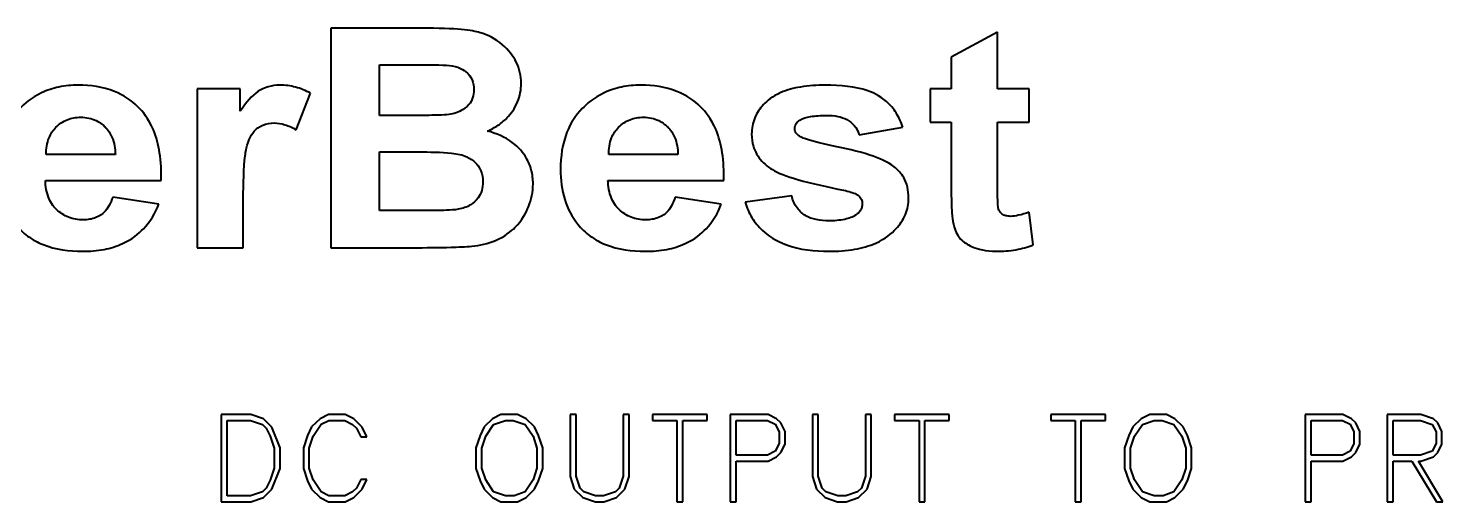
# Model space of a CAD drawing. Header units: millimetres. Extents: x 0 to 4205, y 0 to 2970.
# Drawn here: x 3446.36 to 3491.41, y 1787.63 to 1802.73 of the extents above; entities that cross this region are included whole.
import ezdxf

# ---------------------------------------------------------------- set-up
doc = ezdxf.new("R2010")
doc.units = ezdxf.units.MM
doc.header["$LTSCALE"] = 5
doc.layers.add('가시적인 것(ISO)', color=3, linetype='Continuous', lineweight=40)

msp = doc.modelspace()

# ---------------------------------------------------------------- linework, layer by layer
at = {"layer": '가시적인 것(ISO)'}
for p, q in [((3459.071, 1802.731), (3455.998, 1802.731)), ((3455.998, 1802.731), (3455.998, 1795.731)), ((3477.232, 1802.603), (3475.76, 1801.814)), ((3477.232, 1800.805), (3477.232, 1802.603)), ((3475.76, 1801.814), (3475.76, 1800.805)), ((3457.55, 1801.568), (3458.441, 1801.568)), ((3457.55, 1799.952), (3457.55, 1801.568)), ((3453.106, 1800.805), (3451.735, 1800.805)), ((3451.735, 1800.805), (3451.735, 1795.731)), ((3453.106, 1800.085), (3453.106, 1800.805)), ((3454.893, 1799.493), (3455.347, 1800.661)), ((3475.76, 1800.805), (3475.082, 1800.805)), ((3475.082, 1800.805), (3475.082, 1799.738)), ((3478.241, 1800.805), (3477.232, 1800.805)), ((3478.241, 1799.738), (3478.241, 1800.805)), ((3458.569, 1799.952), (3457.55, 1799.952)), ((3472.82, 1799.338), (3474.213, 1799.573)), ((3475.082, 1799.738), (3475.76, 1799.738)), ((3475.76, 1799.738), (3475.76, 1797.524)), ((3477.232, 1799.738), (3478.241, 1799.738)), ((3477.232, 1797.695), (3477.232, 1799.738)), ((3449.131, 1798.703), (3446.928, 1798.703)), ((3457.55, 1798.788), (3458.804, 1798.788)), ((3457.55, 1796.916), (3457.55, 1798.788)), ((3467.053, 1798.703), (3464.849, 1798.703)), ((3446.901, 1797.881), (3450.593, 1797.881)), ((3464.822, 1797.881), (3468.514, 1797.881)), ((3450.513, 1797.124), (3449.046, 1797.348)), ((3453.207, 1795.731), (3453.207, 1797.295)), ((3468.434, 1797.124), (3466.967, 1797.348)), ((3470.675, 1797.385), (3469.197, 1797.183)), ((3458.991, 1796.916), (3457.55, 1796.916)), ((3478.364, 1795.822), (3478.241, 1796.862)), ((3451.735, 1795.731), (3453.207, 1795.731)), ((3455.998, 1795.731), (3458.612, 1795.731)), ((3453.446, 1790.416), (3452.503, 1790.416)), ((3452.503, 1790.416), (3452.503, 1787.633)), ((3452.692, 1787.822), (3452.692, 1790.227)), ((3452.692, 1790.227), (3453.438, 1790.227)), ((3453.438, 1790.227), (3453.816, 1790.1)), ((3453.847, 1790.281), (3453.446, 1790.416)), ((3453.816, 1790.1), (3453.935, 1789.979)), ((3454.119, 1790.012), (3453.847, 1790.281)), ((3455.651, 1790.281), (3455.384, 1790.017)), ((3455.436, 1789.722), (3455.687, 1790.105)), ((3455.92, 1790.416), (3455.651, 1790.281)), ((3455.687, 1790.105), (3455.936, 1790.227)), ((3456.453, 1790.416), (3455.92, 1790.416)), ((3455.936, 1790.227), (3456.441, 1790.227)), ((3456.441, 1790.227), (3456.686, 1790.1)), ((3456.725, 1790.281), (3456.453, 1790.416)), ((3456.686, 1790.1), (3456.811, 1789.979)), ((3456.992, 1790.015), (3456.725, 1790.281)), ((3461.144, 1790.281), (3460.875, 1790.017)), ((3460.929, 1789.722), (3461.18, 1790.1)), ((3461.413, 1790.416), (3461.144, 1790.281)), ((3461.18, 1790.1), (3461.555, 1790.227)), ((3461.946, 1790.416), (3461.413, 1790.416)), ((3461.555, 1790.227), (3461.806, 1790.227)), ((3461.806, 1790.227), (3462.182, 1790.1)), ((3462.218, 1790.281), (3461.946, 1790.416)), ((3462.182, 1790.1), (3462.435, 1789.722)), ((3462.485, 1790.017), (3462.218, 1790.281)), ((3463.807, 1790.416), (3463.618, 1790.416)), ((3463.618, 1790.416), (3463.618, 1788.436)), ((3463.807, 1788.446), (3463.807, 1790.416)), ((3465.495, 1790.416), (3465.306, 1790.416)), ((3465.306, 1790.416), (3465.306, 1788.446)), ((3465.495, 1788.436), (3465.495, 1790.416)), ((3467.98, 1790.416), (3466.238, 1790.416)), ((3466.238, 1790.416), (3466.238, 1790.227)), ((3466.238, 1790.227), (3467.014, 1790.227)), ((3467.014, 1790.227), (3467.014, 1787.633)), ((3467.203, 1787.633), (3467.203, 1790.227)), ((3467.203, 1790.227), (3467.98, 1790.227)), ((3467.98, 1790.227), (3467.98, 1790.416)), ((3469.924, 1790.416), (3468.72, 1790.416)), ((3468.72, 1790.416), (3468.72, 1787.633)), ((3468.909, 1790.227), (3469.908, 1790.227)), ((3468.909, 1789.119), (3468.909, 1790.227)), ((3469.908, 1790.227), (3470.154, 1790.105)), ((3470.196, 1790.281), (3469.924, 1790.416)), ((3470.154, 1790.105), (3470.276, 1789.86)), ((3470.333, 1790.147), (3470.196, 1790.281)), ((3470.465, 1789.875), (3470.333, 1790.147)), ((3471.524, 1790.416), (3471.335, 1790.416)), ((3471.335, 1790.416), (3471.335, 1788.436)), ((3471.524, 1788.446), (3471.524, 1790.416)), ((3473.211, 1790.416), (3473.022, 1790.416)), ((3473.022, 1790.416), (3473.022, 1788.446)), ((3473.211, 1788.436), (3473.211, 1790.416)), ((3475.696, 1790.416), (3473.954, 1790.416)), ((3473.954, 1790.416), (3473.954, 1790.227)), ((3473.954, 1790.227), (3474.731, 1790.227)), ((3474.731, 1790.227), (3474.731, 1787.633)), ((3474.92, 1787.633), (3474.92, 1790.227)), ((3474.92, 1790.227), (3475.696, 1790.227)), ((3475.696, 1790.227), (3475.696, 1790.416)), ((3478.927, 1790.416), (3478.927, 1790.227)), ((3480.669, 1790.416), (3478.927, 1790.416)), ((3478.927, 1790.227), (3479.703, 1790.227)), ((3479.703, 1790.227), (3479.703, 1787.633)), ((3479.892, 1787.633), (3479.892, 1790.227)), ((3479.892, 1790.227), (3480.669, 1790.227)), ((3480.669, 1790.227), (3480.669, 1790.416)), ((3481.81, 1790.281), (3481.541, 1790.017)), ((3481.595, 1789.722), (3481.846, 1790.1)), ((3482.079, 1790.416), (3481.81, 1790.281)), ((3481.846, 1790.1), (3482.222, 1790.227)), ((3482.613, 1790.416), (3482.079, 1790.416)), ((3482.222, 1790.227), (3482.473, 1790.227)), ((3482.473, 1790.227), (3482.848, 1790.1)), ((3482.884, 1790.281), (3482.613, 1790.416)), ((3482.848, 1790.1), (3483.102, 1789.722)), ((3483.151, 1790.017), (3482.884, 1790.281)), ((3488.235, 1790.416), (3487.031, 1790.416)), ((3487.031, 1790.416), (3487.031, 1787.633)), ((3487.22, 1789.119), (3487.22, 1790.227)), ((3487.22, 1790.227), (3488.219, 1790.227)), ((3488.219, 1790.227), (3488.465, 1790.105)), ((3488.507, 1790.281), (3488.235, 1790.416)), ((3488.465, 1790.105), (3488.587, 1789.86)), ((3488.644, 1790.147), (3488.507, 1790.281)), ((3488.776, 1789.875), (3488.644, 1790.147)), ((3490.717, 1790.416), (3489.646, 1790.416)), ((3489.646, 1790.416), (3489.646, 1787.633)), ((3489.835, 1789.119), (3489.835, 1790.227)), ((3489.835, 1790.227), (3490.707, 1790.227)), ((3490.707, 1790.227), (3491.08, 1790.1)), ((3491.116, 1790.281), (3490.717, 1790.416)), ((3491.08, 1790.1), (3491.201, 1789.86)), ((3491.258, 1790.147), (3491.116, 1790.281)), ((3491.39, 1789.875), (3491.258, 1790.147)), ((3453.935, 1789.979), (3454.064, 1789.727)), ((3454.064, 1789.727), (3454.191, 1789.344)), ((3454.38, 1789.355), (3454.119, 1790.012)), ((3455.255, 1789.748), (3455.12, 1789.352)), ((3455.384, 1790.017), (3455.255, 1789.748)), ((3455.309, 1789.344), (3455.436, 1789.722)), ((3456.811, 1789.979), (3456.948, 1789.707)), ((3456.948, 1789.707), (3457.145, 1789.707)), ((3457.145, 1789.707), (3456.992, 1790.015)), ((3460.748, 1789.748), (3460.613, 1789.352)), ((3460.875, 1790.017), (3460.748, 1789.748)), ((3460.802, 1789.344), (3460.929, 1789.722)), ((3462.435, 1789.722), (3462.56, 1789.344)), ((3462.614, 1789.748), (3462.485, 1790.017)), ((3462.749, 1789.352), (3462.614, 1789.748)), ((3470.276, 1789.86), (3470.276, 1789.487)), ((3470.465, 1789.471), (3470.465, 1789.875)), ((3481.414, 1789.748), (3481.28, 1789.352)), ((3481.541, 1790.017), (3481.414, 1789.748)), ((3481.469, 1789.344), (3481.595, 1789.722)), ((3483.102, 1789.722), (3483.226, 1789.344)), ((3483.28, 1789.748), (3483.151, 1790.017)), ((3483.415, 1789.352), (3483.28, 1789.748)), ((3488.587, 1789.86), (3488.587, 1789.487)), ((3488.776, 1789.471), (3488.776, 1789.875)), ((3491.201, 1789.86), (3491.201, 1789.487)), ((3491.39, 1789.471), (3491.39, 1789.875)), ((3454.191, 1789.344), (3454.191, 1788.705)), ((3454.38, 1788.695), (3454.38, 1789.355)), ((3455.12, 1789.352), (3455.12, 1788.697)), ((3455.309, 1788.705), (3455.309, 1789.344)), ((3460.613, 1789.352), (3460.613, 1788.697)), ((3460.802, 1788.705), (3460.802, 1789.344)), ((3462.56, 1789.344), (3462.56, 1788.705)), ((3462.749, 1788.697), (3462.749, 1789.352)), ((3470.154, 1789.241), (3469.908, 1789.119)), ((3470.276, 1789.487), (3470.154, 1789.241)), ((3470.196, 1789.065), (3470.333, 1789.199)), ((3470.333, 1789.199), (3470.465, 1789.471)), ((3481.28, 1789.352), (3481.28, 1788.697)), ((3481.469, 1788.705), (3481.469, 1789.344)), ((3483.226, 1789.344), (3483.226, 1788.705)), ((3483.415, 1788.697), (3483.415, 1789.352)), ((3488.465, 1789.241), (3488.219, 1789.119)), ((3488.587, 1789.487), (3488.465, 1789.241)), ((3488.507, 1789.065), (3488.644, 1789.199)), ((3488.644, 1789.199), (3488.776, 1789.471)), ((3491.08, 1789.246), (3490.707, 1789.119)), ((3491.201, 1789.487), (3491.08, 1789.246)), ((3491.116, 1789.065), (3491.258, 1789.199)), ((3491.258, 1789.199), (3491.39, 1789.471)), ((3469.908, 1789.119), (3468.909, 1789.119)), ((3468.909, 1787.633), (3468.909, 1788.93)), ((3468.909, 1788.93), (3469.924, 1788.93)), ((3469.924, 1788.93), (3470.196, 1789.065)), ((3488.219, 1789.119), (3487.22, 1789.119)), ((3487.22, 1787.633), (3487.22, 1788.93)), ((3487.22, 1788.93), (3488.235, 1788.93)), ((3488.235, 1788.93), (3488.507, 1789.065)), ((3490.707, 1789.119), (3489.835, 1789.119)), ((3489.835, 1787.633), (3489.835, 1788.93)), ((3489.835, 1788.93), (3490.435, 1788.93)), ((3490.435, 1788.93), (3491.214, 1787.633)), ((3491.414, 1787.633), (3490.637, 1788.93)), ((3490.637, 1788.93), (3490.717, 1788.93)), ((3490.717, 1788.93), (3491.116, 1789.065)), ((3454.064, 1788.322), (3453.935, 1788.071)), ((3454.191, 1788.705), (3454.064, 1788.322)), ((3454.119, 1788.037), (3454.38, 1788.695)), ((3455.12, 1788.697), (3455.255, 1788.301)), ((3455.255, 1788.301), (3455.384, 1788.032)), ((3455.436, 1788.327), (3455.309, 1788.705)), ((3455.687, 1787.947), (3455.436, 1788.327)), ((3456.948, 1788.343), (3456.811, 1788.071)), ((3457.145, 1788.343), (3456.948, 1788.343)), ((3456.992, 1788.035), (3457.145, 1788.343)), ((3460.613, 1788.697), (3460.748, 1788.301)), ((3460.748, 1788.301), (3460.875, 1788.032)), ((3460.929, 1788.327), (3460.802, 1788.705)), ((3461.18, 1787.949), (3460.929, 1788.327)), ((3462.435, 1788.327), (3462.182, 1787.949)), ((3462.56, 1788.705), (3462.435, 1788.327)), ((3462.485, 1788.032), (3462.614, 1788.301)), ((3462.614, 1788.301), (3462.749, 1788.697)), ((3463.618, 1788.436), (3463.75, 1788.037)), ((3463.934, 1788.068), (3463.807, 1788.446)), ((3465.306, 1788.446), (3465.179, 1788.068)), ((3465.36, 1788.037), (3465.495, 1788.436)), ((3471.335, 1788.436), (3471.467, 1788.037)), ((3471.65, 1788.068), (3471.524, 1788.446)), ((3473.022, 1788.446), (3472.896, 1788.068)), ((3473.077, 1788.037), (3473.211, 1788.436)), ((3481.28, 1788.697), (3481.414, 1788.301)), ((3481.414, 1788.301), (3481.541, 1788.032)), ((3481.595, 1788.327), (3481.469, 1788.705)), ((3481.846, 1787.949), (3481.595, 1788.327)), ((3483.102, 1788.327), (3482.848, 1787.949)), ((3483.226, 1788.705), (3483.102, 1788.327)), ((3483.151, 1788.032), (3483.28, 1788.301)), ((3483.28, 1788.301), (3483.415, 1788.697)), ((3453.438, 1787.822), (3452.692, 1787.822)), ((3453.816, 1787.949), (3453.438, 1787.822)), ((3453.935, 1788.071), (3453.816, 1787.949)), ((3453.847, 1787.768), (3454.119, 1788.037)), ((3455.384, 1788.032), (3455.651, 1787.768)), ((3455.936, 1787.822), (3455.687, 1787.947)), ((3456.441, 1787.822), (3455.936, 1787.822)), ((3456.686, 1787.949), (3456.441, 1787.822)), ((3456.811, 1788.071), (3456.686, 1787.949)), ((3456.725, 1787.768), (3456.992, 1788.035)), ((3460.875, 1788.032), (3461.144, 1787.768)), ((3461.555, 1787.822), (3461.18, 1787.949)), ((3461.838, 1787.822), (3461.555, 1787.822)), ((3462.182, 1787.949), (3461.838, 1787.822)), ((3462.218, 1787.768), (3462.485, 1788.032)), ((3463.75, 1788.037), (3464.022, 1787.768)), ((3464.051, 1787.949), (3463.934, 1788.068)), ((3464.431, 1787.822), (3464.051, 1787.949)), ((3464.682, 1787.822), (3464.431, 1787.822)), ((3465.06, 1787.949), (3464.682, 1787.822)), ((3465.179, 1788.068), (3465.06, 1787.949)), ((3465.091, 1787.768), (3465.36, 1788.037)), ((3471.467, 1788.037), (3471.738, 1787.768)), ((3471.767, 1787.949), (3471.65, 1788.068)), ((3472.147, 1787.822), (3471.767, 1787.949)), ((3472.399, 1787.822), (3472.147, 1787.822)), ((3472.776, 1787.949), (3472.399, 1787.822)), ((3472.896, 1788.068), (3472.776, 1787.949)), ((3472.807, 1787.768), (3473.077, 1788.037)), ((3481.541, 1788.032), (3481.81, 1787.768)), ((3482.222, 1787.822), (3481.846, 1787.949)), ((3482.504, 1787.822), (3482.222, 1787.822)), ((3482.848, 1787.949), (3482.504, 1787.822)), ((3482.884, 1787.768), (3483.151, 1788.032)), ((3452.503, 1787.633), (3453.446, 1787.633)), ((3453.446, 1787.633), (3453.847, 1787.768)), ((3455.651, 1787.768), (3455.92, 1787.633)), ((3455.92, 1787.633), (3456.453, 1787.633)), ((3456.453, 1787.633), (3456.725, 1787.768)), ((3461.144, 1787.768), (3461.413, 1787.633)), ((3461.413, 1787.633), (3461.946, 1787.633)), ((3461.946, 1787.633), (3462.218, 1787.768)), ((3464.022, 1787.768), (3464.423, 1787.633)), ((3464.423, 1787.633), (3464.69, 1787.633)), ((3464.69, 1787.633), (3465.091, 1787.768)), ((3467.014, 1787.633), (3467.203, 1787.633)), ((3468.72, 1787.633), (3468.909, 1787.633)), ((3471.738, 1787.768), (3472.14, 1787.633)), ((3472.14, 1787.633), (3472.406, 1787.633)), ((3472.406, 1787.633), (3472.807, 1787.768)), ((3474.731, 1787.633), (3474.92, 1787.633)), ((3479.703, 1787.633), (3479.892, 1787.633)), ((3481.81, 1787.768), (3482.079, 1787.633)), ((3482.079, 1787.633), (3482.613, 1787.633)), ((3482.613, 1787.633), (3482.884, 1787.768)), ((3487.031, 1787.633), (3487.22, 1787.633)), ((3489.646, 1787.633), (3489.835, 1787.633)), ((3491.214, 1787.633), (3491.414, 1787.633))]:
    msp.add_line(p, q, dxfattribs=at)
for points, knots in [([(3462.059, 1800.971), (3462.059, 1801.09), (3462.046, 1801.209), (3461.994, 1801.438), (3461.955, 1801.547), (3461.809, 1801.838), (3461.659, 1802.038), (3461.227, 1802.411), (3460.976, 1802.517), (3460.553, 1802.656), (3460.169, 1802.731), (3459.071, 1802.731)], [-0.9439339, -0.9439339, -0.9439339, -0.9439339, -0.8405545, -0.8405545, -0.7401827, -0.7401827, -0.5587654, -0.5587654, -0.3295429, -0.3295429, 0, 0, 0, 0]), ([(3458.441, 1801.568), (3458.71, 1801.568), (3459.048, 1801.567), (3459.471, 1801.56), (3459.67, 1801.556), (3459.77, 1801.547)], [-0.08426594, -0.08426594, -0.08426594, -0.08426594, -0.03010663, -0.03010663, 0, 0, 0, 0]), ([(3459.77, 1801.547), (3459.892, 1801.532), (3460.017, 1801.503), (3460.211, 1801.414), (3460.286, 1801.365), (3460.391, 1801.259), (3460.45, 1801.191), (3460.533, 1800.986), (3460.549, 1800.88), (3460.549, 1800.773)], [-0.1919192, -0.1919192, -0.1919192, -0.1919192, -0.1192834, -0.1192834, -0.0663607, -0.0663607, -0.0319564, -0.0319564, 0, 0, 0, 0]), ([(3447.947, 1800.917), (3447.74, 1800.917), (3447.533, 1800.899), (3447.141, 1800.817), (3446.957, 1800.757), (3446.446, 1800.516), (3446.22, 1800.314), (3445.87, 1799.956), (3445.709, 1799.703), (3445.447, 1799.042), (3445.391, 1798.633), (3445.391, 1798.228)], [-0.3349005, -0.3349005, -0.3349005, -0.3349005, -0.30229, -0.30229, -0.271663, -0.271663, -0.2131591, -0.2131591, -0.1215584, -0.1215584, 0, 0, 0, 0]), ([(3450.593, 1797.881), (3450.599, 1798.175), (3450.585, 1798.474), (3450.502, 1799.012), (3450.439, 1799.259), (3450.19, 1799.86), (3449.998, 1800.082), (3449.641, 1800.434), (3449.387, 1800.599), (3448.734, 1800.861), (3448.34, 1800.917), (3447.947, 1800.917)], [-0.3470386, -0.3470386, -0.3470386, -0.3470386, -0.3046998, -0.3046998, -0.2683685, -0.2683685, -0.2108746, -0.2108746, -0.1180906, -0.1180906, 0, 0, 0, 0]), ([(3454.376, 1800.917), (3454.247, 1800.917), (3454.12, 1800.902), (3453.821, 1800.816), (3453.707, 1800.74), (3453.488, 1800.587), (3453.297, 1800.362), (3453.106, 1800.085)], [-0.1354563, -0.1354563, -0.1354563, -0.1354563, -0.1212898, -0.1212898, -0.1010326, -0.1010326, 0, 0, 0, 0]), ([(3455.347, 1800.661), (3455.195, 1800.744), (3455.036, 1800.809), (3454.708, 1800.896), (3454.543, 1800.917), (3454.376, 1800.917)], [-0.1019649, -0.1019649, -0.1019649, -0.1019649, -0.0501822, -0.0501822, 0, 0, 0, 0]), ([(3460.981, 1799.455), (3461.102, 1799.506), (3461.217, 1799.567), (3461.429, 1799.711), (3461.525, 1799.791), (3461.728, 1800.004), (3461.855, 1800.174), (3462.021, 1800.572), (3462.059, 1800.768), (3462.059, 1800.971)], [-0.2327625, -0.2327625, -0.2327625, -0.2327625, -0.1799702, -0.1799702, -0.1292868, -0.1292868, -0.0609249, -0.0609249, 0, 0, 0, 0]), ([(3465.868, 1800.917), (3465.661, 1800.917), (3465.455, 1800.899), (3465.062, 1800.817), (3464.879, 1800.757), (3464.367, 1800.516), (3464.141, 1800.314), (3463.792, 1799.956), (3463.631, 1799.703), (3463.368, 1799.042), (3463.312, 1798.633), (3463.312, 1798.228)], [-0.3349005, -0.3349005, -0.3349005, -0.3349005, -0.30229, -0.30229, -0.271663, -0.271663, -0.2131591, -0.2131591, -0.1215584, -0.1215584, 0, 0, 0, 0]), ([(3468.514, 1797.881), (3468.521, 1798.175), (3468.507, 1798.474), (3468.423, 1799.012), (3468.361, 1799.259), (3468.112, 1799.86), (3467.92, 1800.082), (3467.563, 1800.434), (3467.309, 1800.599), (3466.656, 1800.861), (3466.262, 1800.917), (3465.868, 1800.917)], [-0.3470386, -0.3470386, -0.3470386, -0.3470386, -0.3046998, -0.3046998, -0.2683685, -0.2683685, -0.2108746, -0.2108746, -0.1180906, -0.1180906, 0, 0, 0, 0]), ([(3471.748, 1800.917), (3471.485, 1800.917), (3471.214, 1800.901), (3470.742, 1800.822), (3470.527, 1800.767), (3470.053, 1800.559), (3469.891, 1800.414), (3469.661, 1800.172), (3469.565, 1800.033), (3469.431, 1799.71), (3469.4, 1799.538), (3469.4, 1799.359)], [-0.2312086, -0.2312086, -0.2312086, -0.2312086, -0.1886206, -0.1886206, -0.1536828, -0.1536828, -0.1046874, -0.1046874, -0.0534917, -0.0534917, 0, 0, 0, 0]), ([(3474.213, 1799.573), (3474.163, 1799.733), (3474.095, 1799.887), (3473.921, 1800.166), (3473.819, 1800.287), (3473.471, 1800.595), (3473.239, 1800.69), (3472.703, 1800.874), (3472.222, 1800.917), (3471.748, 1800.917)], [-0.2492322, -0.2492322, -0.2492322, -0.2492322, -0.2207756, -0.2207756, -0.1936899, -0.1936899, -0.1422662, -0.1422662, 0, 0, 0, 0]), ([(3460.549, 1800.773), (3460.549, 1800.685), (3460.537, 1800.596), (3460.483, 1800.433), (3460.444, 1800.362), (3460.325, 1800.218), (3460.24, 1800.154), (3460.009, 1800.031), (3459.852, 1799.992), (3459.695, 1799.973)], [-0.1296572, -0.1296572, -0.1296572, -0.1296572, -0.1031255, -0.1031255, -0.0783382, -0.0783382, -0.0472654, -0.0472654, 0, 0, 0, 0]), ([(3446.928, 1798.703), (3446.926, 1798.886), (3446.95, 1799.069), (3447.07, 1799.364), (3447.142, 1799.476), (3447.237, 1799.573)], [-0.09549137, -0.09549137, -0.09549137, -0.09549137, -0.04067753, -0.04067753, 0, 0, 0, 0]), ([(3447.237, 1799.573), (3447.288, 1799.625), (3447.344, 1799.672), (3447.464, 1799.753), (3447.527, 1799.786), (3447.733, 1799.869), (3447.881, 1799.893), (3448.032, 1799.893)], [-0.08863918, -0.08863918, -0.08863918, -0.08863918, -0.06669371, -0.06669371, -0.04524637, -0.04524637, 0, 0, 0, 0]), ([(3448.032, 1799.893), (3448.118, 1799.893), (3448.203, 1799.885), (3448.367, 1799.849), (3448.444, 1799.823), (3448.661, 1799.719), (3448.756, 1799.632), (3448.9, 1799.491), (3448.972, 1799.38), (3449.097, 1799.083), (3449.126, 1798.891), (3449.131, 1798.703)], [-0.1390801, -0.1390801, -0.1390801, -0.1390801, -0.1278846, -0.1278846, -0.1171956, -0.1171956, -0.0965326, -0.0965326, -0.0564759, -0.0564759, 0, 0, 0, 0]), ([(3453.207, 1797.295), (3453.207, 1797.76), (3453.219, 1798.287), (3453.28, 1798.776), (3453.317, 1799.035), (3453.479, 1799.352), (3453.532, 1799.432), (3453.621, 1799.519), (3453.697, 1799.591), (3453.945, 1799.692), (3454.069, 1799.711), (3454.194, 1799.711)], [-1.784873, -1.784873, -1.784873, -1.784873, -0.560481, -0.560481, -0.205149, -0.205149, -0.080345, -0.080345, -0.037588, -0.037588, 0, 0, 0, 0]), ([(3454.194, 1799.711), (3454.309, 1799.711), (3454.422, 1799.691), (3454.658, 1799.617), (3454.779, 1799.559), (3454.893, 1799.493)], [-0.07400572, -0.07400572, -0.07400572, -0.07400572, -0.03959136, -0.03959136, 0, 0, 0, 0]), ([(3459.695, 1799.973), (3459.606, 1799.964), (3459.446, 1799.96), (3459.075, 1799.953), (3458.796, 1799.952), (3458.569, 1799.952)], [-0.1098924, -0.1098924, -0.1098924, -0.1098924, -0.0679456, -0.0679456, 0, 0, 0, 0]), ([(3464.849, 1798.703), (3464.847, 1798.886), (3464.872, 1799.069), (3464.991, 1799.364), (3465.063, 1799.476), (3465.159, 1799.573)], [-0.09549137, -0.09549137, -0.09549137, -0.09549137, -0.04067753, -0.04067753, 0, 0, 0, 0]), ([(3465.159, 1799.573), (3465.21, 1799.625), (3465.266, 1799.672), (3465.386, 1799.753), (3465.448, 1799.786), (3465.655, 1799.869), (3465.803, 1799.893), (3465.953, 1799.893)], [-0.08863918, -0.08863918, -0.08863918, -0.08863918, -0.06669371, -0.06669371, -0.04524637, -0.04524637, 0, 0, 0, 0]), ([(3465.953, 1799.893), (3466.039, 1799.893), (3466.125, 1799.885), (3466.289, 1799.849), (3466.366, 1799.823), (3466.582, 1799.719), (3466.677, 1799.632), (3466.822, 1799.491), (3466.894, 1799.38), (3467.018, 1799.083), (3467.047, 1798.891), (3467.053, 1798.703)], [-0.1390801, -0.1390801, -0.1390801, -0.1390801, -0.1278846, -0.1278846, -0.1171956, -0.1171956, -0.0965326, -0.0965326, -0.0564759, -0.0564759, 0, 0, 0, 0]), ([(3470.771, 1799.53), (3470.771, 1799.562), (3470.776, 1799.593), (3470.795, 1799.653), (3470.809, 1799.681), (3470.857, 1799.745), (3470.895, 1799.777), (3470.937, 1799.802)], [-0.03358125, -0.03358125, -0.03358125, -0.03358125, -0.0240206, -0.0240206, -0.01469578, -0.01469578, 0, 0, 0, 0]), ([(3470.937, 1799.802), (3471.032, 1799.858), (3471.152, 1799.892), (3471.435, 1799.943), (3471.612, 1799.952), (3471.774, 1799.952)], [-0.08589762, -0.08589762, -0.08589762, -0.08589762, -0.04874055, -0.04874055, 0, 0, 0, 0]), ([(3471.774, 1799.952), (3471.899, 1799.952), (3472.027, 1799.943), (3472.248, 1799.899), (3472.348, 1799.868), (3472.519, 1799.776), (3472.6, 1799.713), (3472.738, 1799.544), (3472.788, 1799.445), (3472.82, 1799.338)], [-0.1424624, -0.1424624, -0.1424624, -0.1424624, -0.1000271, -0.1000271, -0.0655414, -0.0655414, -0.033562, -0.033562, 0, 0, 0, 0]), ([(3462.437, 1797.764), (3462.437, 1797.914), (3462.42, 1798.062), (3462.345, 1798.347), (3462.29, 1798.479), (3462.128, 1798.752), (3461.991, 1798.929), (3461.538, 1799.266), (3461.264, 1799.38), (3460.981, 1799.455)], [-0.3079504, -0.3079504, -0.3079504, -0.3079504, -0.2373388, -0.2373388, -0.1692319, -0.1692319, -0.0877867, -0.0877867, 0, 0, 0, 0]), ([(3469.4, 1799.359), (3469.4, 1799.222), (3469.418, 1799.087), (3469.497, 1798.831), (3469.556, 1798.715), (3469.748, 1798.452), (3469.897, 1798.325), (3470.062, 1798.223)], [-0.138772, -0.138772, -0.138772, -0.138772, -0.0977318, -0.0977318, -0.0583333, -0.0583333, 0, 0, 0, 0]), ([(3470.921, 1799.29), (3470.891, 1799.31), (3470.863, 1799.333), (3470.819, 1799.383), (3470.802, 1799.409), (3470.777, 1799.467), (3470.771, 1799.498), (3470.771, 1799.53)], [-0.02964545, -0.02964545, -0.02964545, -0.02964545, -0.01896518, -0.01896518, -0.00966191, -0.00966191, 0, 0, 0, 0]), ([(3473.941, 1798.314), (3473.734, 1798.471), (3473.45, 1798.592), (3472.762, 1798.822), (3472.376, 1798.893), (3471.583, 1799.068), (3471.235, 1799.155), (3470.998, 1799.248), (3470.952, 1799.269), (3470.921, 1799.29)], [-0.1607845, -0.1607845, -0.1607845, -0.1607845, -0.1207573, -0.1207573, -0.0637036, -0.0637036, -0.0114744, -0.0114744, 0, 0, 0, 0]), ([(3458.804, 1798.788), (3459.112, 1798.788), (3459.526, 1798.782), (3460.041, 1798.728), (3460.187, 1798.697), (3460.432, 1798.583), (3460.524, 1798.522), (3460.656, 1798.389), (3460.723, 1798.307), (3460.818, 1798.075), (3460.837, 1797.955), (3460.837, 1797.833)], [-0.3393562, -0.3393562, -0.3393562, -0.3393562, -0.2139856, -0.2139856, -0.132469, -0.132469, -0.0750991, -0.0750991, -0.0365192, -0.0365192, 0, 0, 0, 0]), ([(3463.312, 1798.228), (3463.312, 1797.903), (3463.352, 1797.577), (3463.54, 1796.981), (3463.676, 1796.719), (3463.862, 1796.484)], [-0.1876421, -0.1876421, -0.1876421, -0.1876421, -0.0899445, -0.0899445, 0, 0, 0, 0]), ([(3470.062, 1798.223), (3470.23, 1798.117), (3470.512, 1798.012), (3471.318, 1797.778), (3471.865, 1797.659), (3472.324, 1797.567)], [-0.2500235, -0.2500235, -0.2500235, -0.2500235, -0.1405506, -0.1405506, 0, 0, 0, 0]), ([(3474.399, 1797.316), (3474.399, 1797.434), (3474.388, 1797.551), (3474.335, 1797.772), (3474.296, 1797.873), (3474.166, 1798.103), (3474.064, 1798.218), (3473.941, 1798.314)], [-0.1147835, -0.1147835, -0.1147835, -0.1147835, -0.079445, -0.079445, -0.0467701, -0.0467701, 0, 0, 0, 0]), ([(3448.107, 1796.622), (3447.946, 1796.622), (3447.789, 1796.647), (3447.496, 1796.762), (3447.37, 1796.845), (3447.199, 1797.01), (3447.095, 1797.123), (3446.938, 1797.489), (3446.906, 1797.686), (3446.901, 1797.881)], [-0.3493797, -0.3493797, -0.3493797, -0.3493797, -0.2322669, -0.2322669, -0.1195907, -0.1195907, -0.0586252, -0.0586252, 0, 0, 0, 0]), ([(3460.837, 1797.833), (3460.837, 1797.739), (3460.826, 1797.644), (3460.776, 1797.47), (3460.74, 1797.393), (3460.621, 1797.228), (3460.533, 1797.156), (3460.328, 1797.028), (3460.193, 1796.982), (3460.053, 1796.958)], [-0.1179855, -0.1179855, -0.1179855, -0.1179855, -0.0941517, -0.0941517, -0.0724844, -0.0724844, -0.0428305, -0.0428305, 0, 0, 0, 0]), ([(3460.485, 1795.779), (3460.744, 1795.806), (3461.002, 1795.862), (3461.542, 1796.09), (3461.734, 1796.253), (3462.087, 1796.607), (3462.218, 1796.858), (3462.388, 1797.273), (3462.437, 1797.514), (3462.437, 1797.764)], [-0.1930121, -0.1930121, -0.1930121, -0.1930121, -0.1669992, -0.1669992, -0.1344843, -0.1344843, -0.0750436, -0.0750436, 0, 0, 0, 0]), ([(3466.028, 1796.622), (3465.868, 1796.622), (3465.711, 1796.647), (3465.418, 1796.762), (3465.291, 1796.845), (3465.121, 1797.01), (3465.016, 1797.123), (3464.86, 1797.489), (3464.828, 1797.686), (3464.822, 1797.881)], [-0.3493797, -0.3493797, -0.3493797, -0.3493797, -0.2322669, -0.2322669, -0.1195907, -0.1195907, -0.0586252, -0.0586252, 0, 0, 0, 0]), ([(3449.046, 1797.348), (3449.015, 1797.253), (3448.977, 1797.159), (3448.885, 1796.996), (3448.835, 1796.926), (3448.734, 1796.826), (3448.649, 1796.75), (3448.382, 1796.643), (3448.245, 1796.622), (3448.107, 1796.622)], [-0.2361793, -0.2361793, -0.2361793, -0.2361793, -0.1557351, -0.1557351, -0.0861962, -0.0861962, -0.0414092, -0.0414092, 0, 0, 0, 0]), ([(3466.967, 1797.348), (3466.937, 1797.253), (3466.898, 1797.159), (3466.807, 1796.996), (3466.756, 1796.926), (3466.655, 1796.826), (3466.57, 1796.75), (3466.304, 1796.643), (3466.166, 1796.622), (3466.028, 1796.622)], [-0.2361793, -0.2361793, -0.2361793, -0.2361793, -0.1557351, -0.1557351, -0.0861962, -0.0861962, -0.0414092, -0.0414092, 0, 0, 0, 0]), ([(3471.865, 1796.59), (3471.73, 1796.59), (3471.591, 1796.601), (3471.337, 1796.654), (3471.217, 1796.695), (3471.018, 1796.815), (3470.926, 1796.894), (3470.764, 1797.115), (3470.709, 1797.247), (3470.675, 1797.385)], [-0.1778079, -0.1778079, -0.1778079, -0.1778079, -0.1280868, -0.1280868, -0.0823657, -0.0823657, -0.0427459, -0.0427459, 0, 0, 0, 0]), ([(3471.865, 1795.619), (3472.14, 1795.619), (3472.421, 1795.637), (3472.919, 1795.725), (3473.147, 1795.787), (3473.666, 1796.02), (3473.859, 1796.19), (3474.122, 1796.47), (3474.225, 1796.62), (3474.366, 1796.957), (3474.399, 1797.133), (3474.399, 1797.316)], [-0.2598337, -0.2598337, -0.2598337, -0.2598337, -0.2109697, -0.2109697, -0.1698392, -0.1698392, -0.1097409, -0.1097409, -0.0547489, -0.0547489, 0, 0, 0, 0]), ([(3472.324, 1797.567), (3472.491, 1797.532), (3472.636, 1797.491), (3472.76, 1797.43), (3472.791, 1797.412), (3472.815, 1797.391)], [-0.04182389, -0.04182389, -0.04182389, -0.04182389, -0.00952185, -0.00952185, 0, 0, 0, 0]), ([(3472.815, 1797.391), (3472.832, 1797.374), (3472.848, 1797.356), (3472.875, 1797.317), (3472.887, 1797.297), (3472.914, 1797.232), (3472.921, 1797.187), (3472.921, 1797.14)], [-0.02825339, -0.02825339, -0.02825339, -0.02825339, -0.02100275, -0.02100275, -0.01402157, -0.01402157, 0, 0, 0, 0]), ([(3475.76, 1797.524), (3475.76, 1797.338), (3475.762, 1797.12), (3475.778, 1796.813), (3475.788, 1796.675), (3475.808, 1796.58)], [-0.07480933, -0.07480933, -0.07480933, -0.07480933, -0.02918952, -0.02918952, 0, 0, 0, 0]), ([(3477.643, 1796.734), (3477.593, 1796.734), (3477.542, 1796.74), (3477.461, 1796.764), (3477.418, 1796.781), (3477.343, 1796.837), (3477.317, 1796.864), (3477.267, 1796.941), (3477.259, 1796.981), (3477.239, 1797.093), (3477.232, 1797.346), (3477.232, 1797.695)], [-0.1687712, -0.1687712, -0.1687712, -0.1687712, -0.1459452, -0.1459452, -0.1303947, -0.1303947, -0.1196266, -0.1196266, -0.1046114, -0.1046114, 0, 0, 0, 0]), ([(3448.091, 1795.619), (3448.319, 1795.619), (3448.549, 1795.637), (3448.975, 1795.719), (3449.172, 1795.778), (3449.663, 1796.002), (3449.877, 1796.179), (3450.244, 1796.565), (3450.401, 1796.832), (3450.513, 1797.124)], [-0.2455088, -0.2455088, -0.2455088, -0.2455088, -0.2003633, -0.2003633, -0.1597846, -0.1597846, -0.0937138, -0.0937138, 0, 0, 0, 0]), ([(3460.053, 1796.958), (3459.957, 1796.94), (3459.795, 1796.931), (3459.461, 1796.918), (3459.203, 1796.916), (3458.991, 1796.916)], [-0.09939245, -0.09939245, -0.09939245, -0.09939245, -0.06374297, -0.06374297, 0, 0, 0, 0]), ([(3466.012, 1795.619), (3466.241, 1795.619), (3466.471, 1795.637), (3466.896, 1795.719), (3467.093, 1795.778), (3467.584, 1796.002), (3467.799, 1796.179), (3468.165, 1796.565), (3468.322, 1796.832), (3468.434, 1797.124)], [-0.2455088, -0.2455088, -0.2455088, -0.2455088, -0.2003633, -0.2003633, -0.1597846, -0.1597846, -0.0937138, -0.0937138, 0, 0, 0, 0]), ([(3469.197, 1797.183), (3469.246, 1797.01), (3469.315, 1796.847), (3469.501, 1796.542), (3469.614, 1796.406), (3469.919, 1796.124), (3470.156, 1795.954), (3470.932, 1795.67), (3471.411, 1795.619), (3471.865, 1795.619)], [-0.4136302, -0.4136302, -0.4136302, -0.4136302, -0.3302217, -0.3302217, -0.2473857, -0.2473857, -0.136096, -0.136096, 0, 0, 0, 0]), ([(3472.921, 1797.14), (3472.921, 1797.098), (3472.917, 1797.058), (3472.895, 1796.98), (3472.879, 1796.944), (3472.824, 1796.859), (3472.78, 1796.817), (3472.729, 1796.782)], [-0.04261647, -0.04261647, -0.04261647, -0.04261647, -0.0302136, -0.0302136, -0.01834997, -0.01834997, 0, 0, 0, 0]), ([(3478.241, 1796.862), (3478.13, 1796.826), (3478.008, 1796.791), (3477.816, 1796.75), (3477.724, 1796.734), (3477.643, 1796.734)], [-0.05939567, -0.05939567, -0.05939567, -0.05939567, -0.02415622, -0.02415622, 0, 0, 0, 0]), ([(3445.941, 1796.484), (3446.056, 1796.34), (3446.188, 1796.214), (3446.489, 1795.995), (3446.653, 1795.905), (3447.225, 1795.676), (3447.663, 1795.619), (3448.091, 1795.619)], [-0.2398761, -0.2398761, -0.2398761, -0.2398761, -0.1846798, -0.1846798, -0.1283539, -0.1283539, 0, 0, 0, 0]), ([(3463.862, 1796.484), (3463.978, 1796.34), (3464.11, 1796.214), (3464.41, 1795.995), (3464.575, 1795.905), (3465.146, 1795.676), (3465.584, 1795.619), (3466.012, 1795.619)], [-0.2398761, -0.2398761, -0.2398761, -0.2398761, -0.1846798, -0.1846798, -0.1283539, -0.1283539, 0, 0, 0, 0]), ([(3472.729, 1796.782), (3472.622, 1796.711), (3472.495, 1796.666), (3472.207, 1796.602), (3472.031, 1796.59), (3471.865, 1796.59)], [-0.08840792, -0.08840792, -0.08840792, -0.08840792, -0.04979499, -0.04979499, 0, 0, 0, 0]), ([(3475.808, 1796.58), (3475.83, 1796.457), (3475.864, 1796.331), (3475.977, 1796.093), (3476.044, 1796.018), (3476.198, 1795.876), (3476.324, 1795.806), (3476.603, 1795.693), (3476.843, 1795.619), (3477.2, 1795.619)], [-0.2887986, -0.2887986, -0.2887986, -0.2887986, -0.2459523, -0.2459523, -0.1984467, -0.1984467, -0.1073735, -0.1073735, 0, 0, 0, 0]), ([(3458.612, 1795.731), (3458.987, 1795.734), (3459.446, 1795.739), (3460.028, 1795.754), (3460.319, 1795.763), (3460.485, 1795.779)], [-0.1434659, -0.1434659, -0.1434659, -0.1434659, -0.0500835, -0.0500835, 0, 0, 0, 0]), ([(3477.2, 1795.619), (3477.407, 1795.619), (3477.613, 1795.635), (3478.004, 1795.703), (3478.187, 1795.752), (3478.364, 1795.822)], [-0.1188551, -0.1188551, -0.1188551, -0.1188551, -0.0569746, -0.0569746, 0, 0, 0, 0])]:
    msp.add_open_spline(points, degree=3, knots=knots, dxfattribs=at)

doc.saveas('drawing.dxf')
